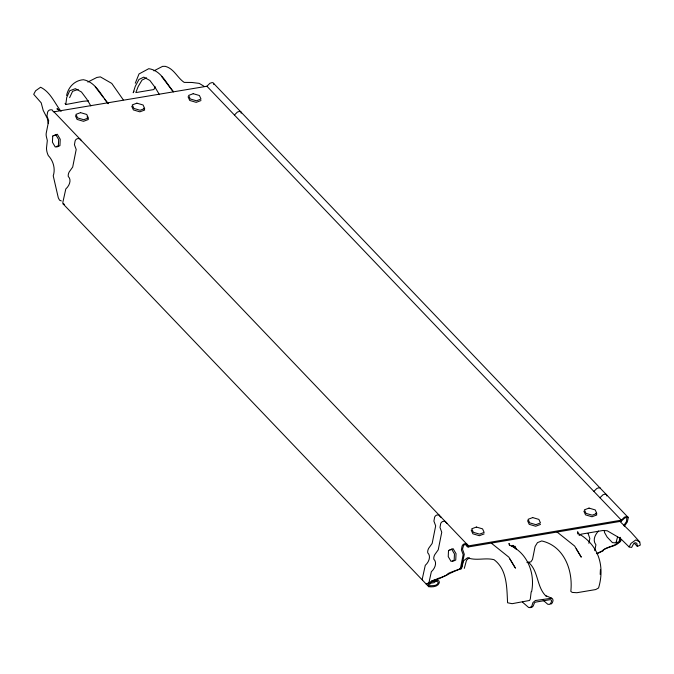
<?xml version="1.0" encoding="UTF-8"?>
<svg xmlns="http://www.w3.org/2000/svg" width="674" height="674" viewBox="0 0 674 674"><rect width="100%" height="100%" fill="white"/><g stroke="black" fill="none" stroke-linecap="round" stroke-linejoin="round"><path stroke-width="1.01" d="M600.189 574.416L600.416 569.555M531.626 591.671C535.249 573.389 527.574 553.017 509.873 545.291L508.971 543.438L509.493 545.468M531.171 591.797L530.32 598.942L529.579 600.458L512.122 603.685L507.581 602.767C506.755 587.838 507.328 569.589 494.042 559.706C485.373 557.415 476.147 561.097 467.503 557.752L463.594 560.768L461.42 568.864L459.66 568.746M88.58 100.83L82.927 101.311L65.782 104.529L66.701 97.553L69.683 90.771L75.395 88.665L81.461 91.993L86.811 99.137L90.822 105.894M430.029 582.151L429.608 585.79C432.337 585.546 437.384 586.186 438.285 582.639L437.257 581.418L431.377 580.811M588.865 543.32L589.843 538.433L588.057 533.395M594.746 550.666L595.917 544.794C592.336 540.27 595.041 534.6 598.529 531.028M427.88 583.448C439.44 579.37 449.095 572.993 460.452 568.932A5.106 2.595 80.5 0 0 461.8 566.691L464.276 554.289L462.516 549.15L463.636 545.232A2.881 1.988 -43.7 0 1 465.894 544.786L467.309 546.816L468.312 546.959L621.158 521.246L621.369 520.176L206.918 86.238L53.566 111.884M620.341 538.181L619.962 540.085A5.106 2.595 80.5 0 1 618.606 542.334C614.014 546.791 606.364 546.496 601.933 551.088L596.414 553.699M464.31 568.376L466.484 560.288L469.256 557.693M617.595 536.799L615.969 542.865L612.447 542.637L607.131 537.068L604.502 532.435L604.157 530.413M620.215 537.321L618.858 542.385L616.221 542.208M135.272 83.231L139.013 73.963L148.76 68.689C161.212 70.45 166.149 83.273 173.547 91.731M66.591 95.506C68.217 87.115 74.721 80.29 83.45 79.726C95.893 82.161 100.755 95 108.337 103.611M69.624 97.671L72.581 91.327L78.218 89.389M133.966 91.226L133.216 92.742L135.23 86.407L138.962 79.473L143.773 77.122L149.889 80.467L155.264 87.654L159.401 94.621M637.393 546.471L636.829 543.362L635.439 542.696L633.518 543.918L631.622 547.44L629.103 546.926L630.999 543.404L635.843 539.891L639.736 541.938L640.3 545.047L637.393 546.471L634.15 543.076M155.332 86.887L153.807 89.566L135.828 92.582L138.17 86.558L142.02 80.063L146.595 77.839M623.922 525.332L626.449 521.575L626.871 517.784A2.881 1.988 -43.7 0 0 624.638 518.087L621.158 521.246M624.284 526.36L627.334 521.971L628.143 518.348A2.553 1.761 -43.7 0 0 626.407 516.57L624.36 517.219L621.369 520.176L468.523 545.881L466.551 543.758L464.639 543.783A2.553 1.761 -43.7 0 0 462.044 546.285L461.404 549.883L463.164 554.651L460.721 566.868A5.106 2.595 80.5 0 1 459.365 569.117L451.386 572.1A15.831 1.929 -13.7 0 0 447.755 573.81A18.316 2.233 -13.7 0 1 437.83 578.503L426.221 584.088L427.257 584.063M435.749 581.359L433.887 582.69L429.068 583.499M550.877 604.19L552.326 602.842L553.025 600.745L552.773 599.228L551.711 598.209L545.51 595.53M153.908 70.854L162.586 66.364L165.282 66.338C174.111 68.681 177.161 77.67 184.179 82.388L191.922 82.472L199.192 83.374L203.809 86.129M579.126 535.527L581.148 534.17L603.104 530.472L607.215 530.775L620.527 538.526L629.103 546.926M87.822 82.06L96.829 77.468L100.367 76.878L111.758 83.416L123.275 99.845M597.391 553.565L603.348 550.658A18.316 2.233 -13.7 0 1 613.273 545.974A15.831 1.929 -13.7 0 0 616.904 544.255L619.692 542.149A5.106 2.595 80.5 0 0 621.04 539.908M206.918 86.238L209.909 83.281L211.948 82.632A2.553 1.761 -43.7 0 1 213.692 84.41M234.409 115.018L237.391 112.061L239.439 111.412A2.553 1.761 -43.7 0 1 241.174 113.19M593.887 491.397L596.869 488.439L598.916 487.791A2.553 1.761 -43.7 0 1 600.576 488.54M599.961 497.757L602.944 494.8L604.991 494.152A2.553 1.761 -43.7 0 1 606.735 495.929M54.038 135.626L57.282 134.244L60.23 139.257L59.944 145.651L56.692 147.042M449.836 550.035L453.088 548.653L456.037 553.657L455.742 560.06L452.498 561.442M200.987 100.561L196.193 102.364L189.739 100.46L188.071 96.77M484.134 533.918L479.34 535.72L472.878 533.816L471.219 530.126M540.464 524.448L535.67 526.242L529.208 524.347L527.548 520.648M526.933 562.529L530.885 561.863L532.511 559.437L535.105 546.462L537.473 542.629L541.736 540.952C564.087 545.965 573.186 570.406 570.811 591.351L572.201 592.412L576.885 592.724L595.715 589.556L598.563 587.972C605.193 565.949 598.436 544.693 578.031 533.336L577.669 531.761L578.14 534.288M511.398 546.058L515.265 546.361L516.326 549.622M433.829 579.935L437.746 580.331L439.094 581.106L439.33 582.774C437.898 586.936 432.287 587.147 428.698 586.675L63.137 203.936L62.808 202.529L65.799 188.981A10.026 6.908 -43.7 0 0 68.285 176.512A8.063 5.561 -43.7 0 1 69.203 171.946L72.691 167.059L76.196 149.502L74.443 144.733L75.075 141.136A2.553 1.761 -43.7 0 1 77.67 138.625L79.591 138.608L81.562 140.731M530.05 607.223L531.727 607.417L533.185 606.069L534.474 602.826L535.459 602.143L550.27 599.649L551.256 600.003L551.576 600.989L550.885 603.087L549.428 604.435L547.751 604.249L543.143 600.231M440.535 517.034L441.04 517.101M447.115 523.471L445.143 521.347L443.222 521.364A2.553 1.761 -43.7 0 0 440.627 523.866L439.996 527.464L441.748 532.241L438.243 549.799L434.755 554.685A8.063 5.561 -43.7 0 0 433.845 559.251A10.026 6.908 -43.7 0 1 431.352 571.721L428.361 585.268L428.698 586.675M551.711 598.209L535.375 600.526L532.957 602.564L531.735 606.305L530.286 607.662L528.61 607.468L522.46 602.118M63.137 203.936L64.544 204.306M61.309 200.919L59.531 200.161L58.301 197.811L53.238 175.83A18.316 15.62 64.7 0 0 48.301 155.584A15.831 13.497 64.7 0 1 46.489 148.17L47.323 140.512L46.405 136.746A5.106 2.595 80.5 0 1 46.27 132.938L48.705 120.722L46.953 115.953L47.584 112.347A2.553 1.761 -43.7 0 1 50.179 109.845L52.1 109.828L53.238 111.572M61.292 111.117L56.919 108.767L60.365 110.763M556.429 531.516L574.661 546.075L581.274 557.171L576.144 548.737M491.422 543.227L508.853 557.162L515.509 568.317M213.616 83.391L628.067 517.329M639.736 541.938L630.653 531.853L619.591 521.112M512.4 545.51L514.565 547.777M528.298 562.15C538.897 570.996 536.26 587.214 546.412 596.482M54.072 111.951L468.523 545.881L468.312 546.959L465.405 543.91M101.707 95.363L102.97 97.031M104.234 98.69L108.025 103.686M173.226 91.807L161.667 76.541M95.278 86.853L101.075 94.529M60.441 110.603C54.383 102.448 50.205 91.967 40.6 87.241L35.596 90.788L33.7 94.309L41.198 102.844L43.212 110.452L47.332 118.447L48.191 123.409M512.956 545.308L514.624 547.844M65.058 103.358L65.782 104.529M509.83 558.973L514.995 567.466M595.959 513.125L596.793 514.97L591.999 516.764L585.538 514.869L583.878 511.178M143.832 108.194L144.657 110.039L139.863 111.833L133.41 109.938L131.742 106.248M87.081 116.745L88.328 119.517L83.534 121.312L77.08 119.416L75.412 115.717M440.206 516.731L439.069 514.978L437.148 514.995A2.553 1.761 -43.7 0 0 434.553 517.506L433.913 521.103L435.674 525.872L432.16 543.438L428.672 548.324A8.063 5.561 -43.7 0 0 427.763 552.882A10.026 6.908 -43.7 0 1 425.269 565.351L422.286 578.907L422.615 580.314M52.715 136.072L52.429 142.214L55.26 147.016L58.377 145.694L58.655 139.552L55.824 134.749L52.715 136.072M448.513 550.481L448.235 556.623L451.066 561.425L454.175 560.094L454.461 553.961L451.631 549.15L448.513 550.481M80.56 112.642L75.968 114.369L77.561 117.908L83.753 119.728L88.353 118.009L86.752 114.462L80.56 112.642M136.889 103.173L132.298 104.891L133.89 108.438L140.082 110.258L144.683 108.531L143.082 104.992L136.889 103.173M193.219 93.694L188.627 95.422L190.22 98.96L196.412 100.78L201.012 99.061L199.42 95.514L193.219 93.694M476.366 527.051L471.766 528.778L473.359 532.317L479.551 534.137L484.151 532.418L482.559 528.871L476.366 527.051M532.696 517.581L528.096 519.3L529.688 522.847L535.881 524.658L540.481 522.94L538.888 519.401L532.696 517.581M589.025 508.103L584.425 509.822L586.018 513.369L592.219 515.189L596.81 513.462L595.218 509.923L589.025 508.103"/></g></svg>
